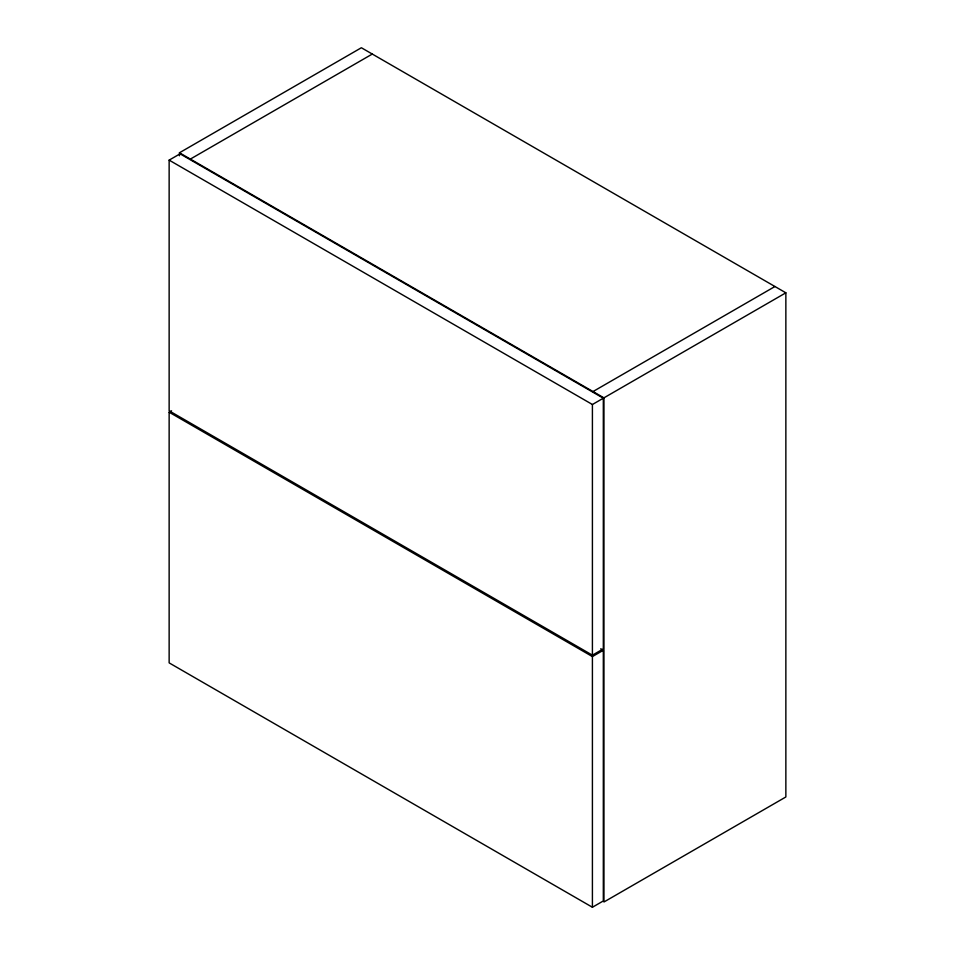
<?xml version="1.0" encoding="UTF-8"?>
<svg xmlns="http://www.w3.org/2000/svg" width="955" height="955" viewBox="0 0 955 955"><rect width="100%" height="100%" fill="white"/><g stroke="black" fill="none" stroke-linecap="round" stroke-linejoin="round"><path stroke-width="1.43" d="M179.456 152.776L361.372 47.75L785.858 292.815L785.858 796.971L603.93 901.998L603.93 397.853L179.456 152.776L179.456 155.761M169.142 160.13L180.065 153.827L603.321 398.199L603.321 648.875L592.41 655.178L169.142 410.805L169.142 160.13L592.41 404.502L603.321 398.199M190.367 159.079L372.295 54.053M600.743 648.779L603.321 650.271L603.321 900.947L592.41 907.25L169.142 662.877L169.142 412.202L171.578 410.805M593.019 391.55L774.935 286.512M603.93 397.853L785.858 292.815M169.142 412.202L592.41 656.574L603.321 650.271M592.41 404.502L592.41 655.178M592.41 656.574L592.41 907.25"/></g></svg>
